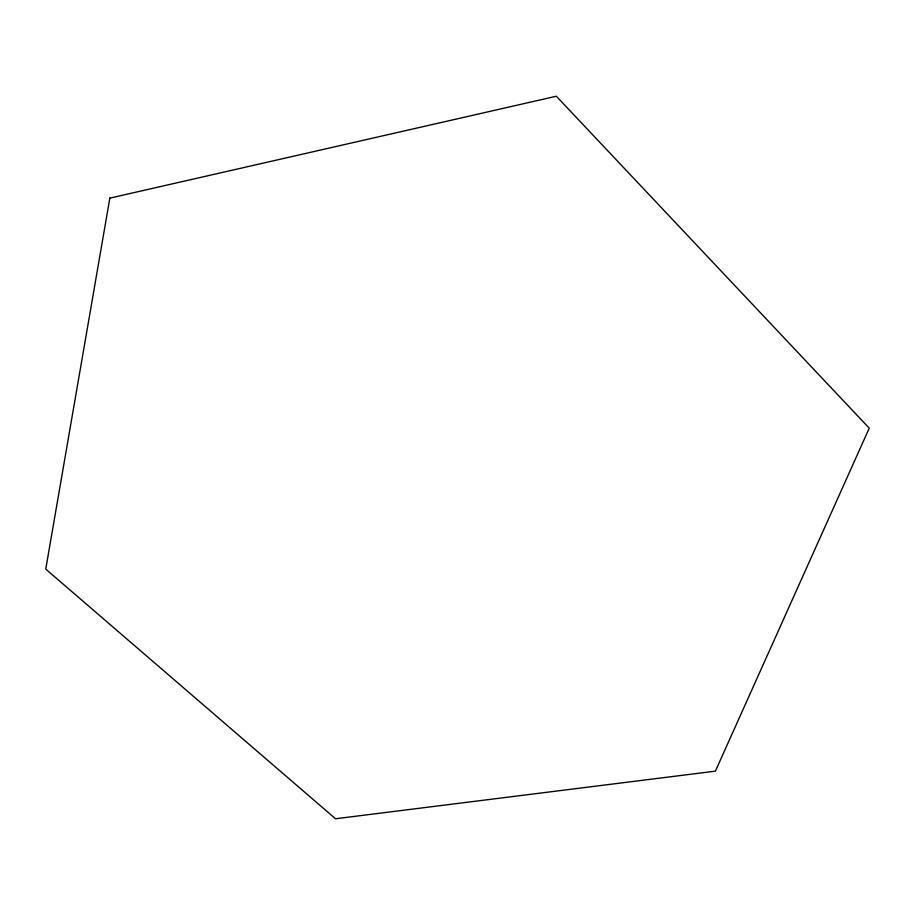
<?xml version="1.0" encoding="UTF-8"?>
<svg xmlns="http://www.w3.org/2000/svg" width="915" height="915" viewBox="0 0 915 915"><rect width="100%" height="100%" fill="white"/><g stroke="black" fill="none" stroke-linecap="round" stroke-linejoin="round"><path stroke-width="1.37" d="M109.846 198.12L45.75 569.119L335.542 818.765L715.393 771.151L869.25 428.186L556.343 96.235L109.846 198.12"/></g></svg>
